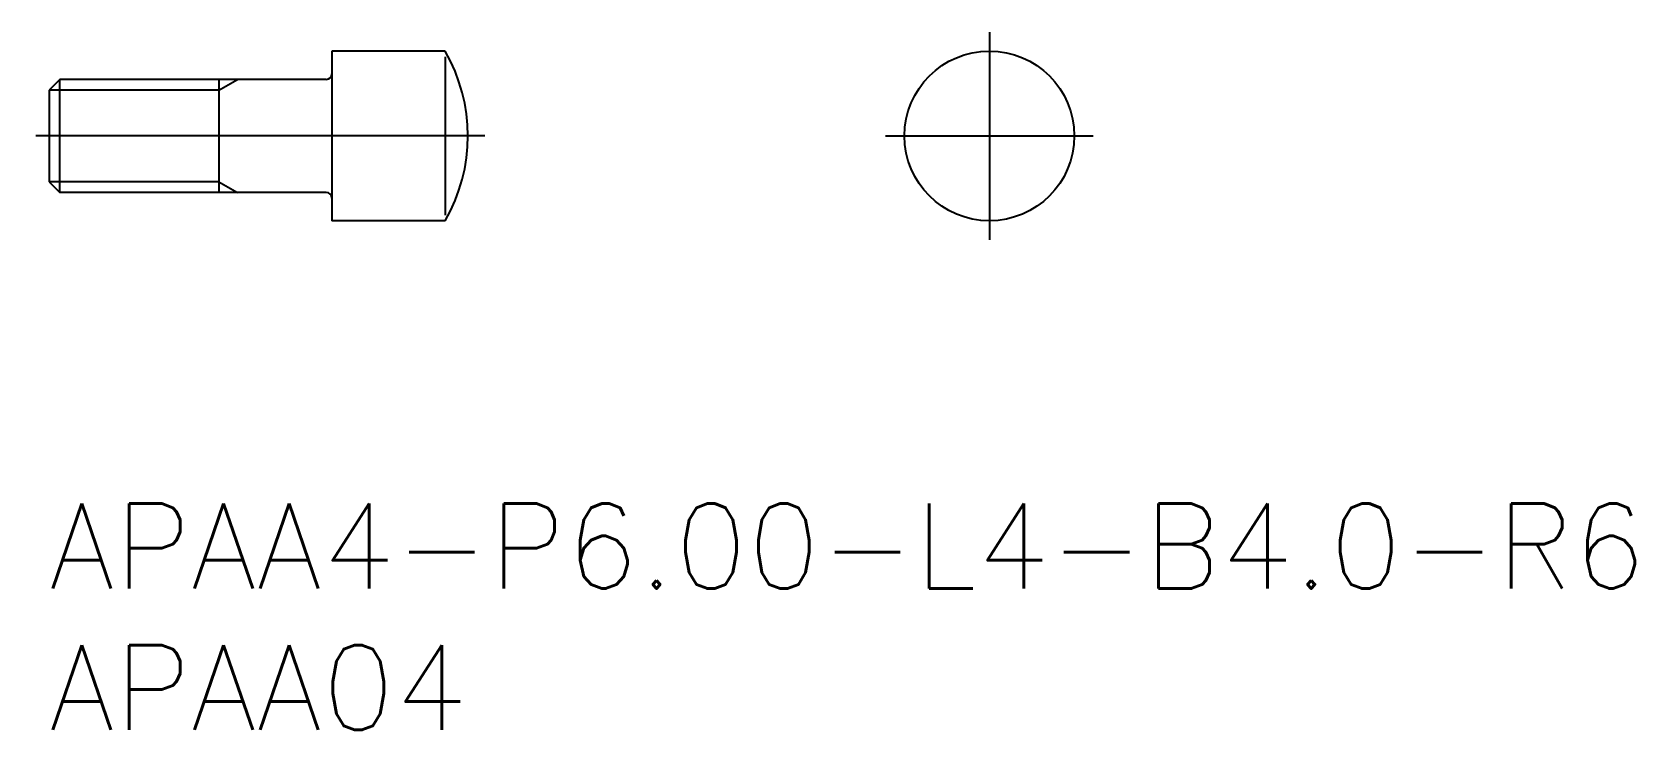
# Model space of a CAD drawing. Extents: x -0.6 to 56.1, y -8 to 16.7.
import ezdxf

# ---------------------------------------------------------------- set-up
doc = ezdxf.new("R2010")
doc.units = 0
doc.header["$LTSCALE"] = 0.5
doc.linetypes.add('CENTER', pattern=[50.8, 31.75, -6.35, 6.35, -6.35])
for name, color, linetype in [('MSM_CENTER', 1, 'CENTER'), ('MSM_CONTINUOUS', 7, 'CONTINUOUS'), ('MSM_NARROW', 5, 'CONTINUOUS'), ('MSM_PART_NUMBER', 7, 'CONTINUOUS')]:
    doc.layers.add(name, color=color, linetype=linetype)
doc.styles.get("Standard").update_dxf_attribs({"font": 'txt.shx', "height": 1, "bigfont": 'bigfont.shx'})

# ---------------------------------------------------------------- blocks, each defined once
blk = doc.blocks.new('*U11')
at = {"layer": 'MSM_PART_NUMBER'}
blk.add_text('APAA4-P6.00-L4-B4.0-R6', height=3, dxfattribs=at).set_placement((0, -3))
blk = doc.blocks.new('*U12')
at = {"layer": 'MSM_PART_NUMBER'}
blk.add_text('APAA04', height=3, dxfattribs=at).set_placement((0, -8))

msp = doc.modelspace()

# ---------------------------------------------------------------- linework, layer by layer
at = {"layer": 'MSM_CENTER'}
for p, q in [((33.238, 16.672), (33.238, 9.328)), ((15.405, 13), (-0.602, 13)), ((29.566, 13), (36.91, 13))]:
    msp.add_line(p, q, dxfattribs=at)
at = {"layer": 'MSM_CONTINUOUS'}
for p, q in [((10, 16), (10, 10)), ((14, 16), (10, 16)), ((0.379, 15), (0, 14.621)), ((9.8, 15), (0.379, 15)), ((0.379, 11), (0.379, 15)), ((6, 15), (6, 11)), ((0, 14.621), (0, 11.379)), ((0, 11.379), (0.379, 11)), ((9.8, 11), (0.379, 11)), ((14, 10), (10, 10))]:
    msp.add_line(p, q, dxfattribs=at)
msp.add_circle((33.238, 13), 3, dxfattribs=at)
for centre, radius, start, end in [((8.804, 13), 6, 330, 30), ((9.8, 15.2), 0.2, 270, 360), ((9.8, 10.8), 0.2, 0, 90)]:
    msp.add_arc(centre, radius, start, end, dxfattribs=at)
at = {"layer": 'MSM_NARROW'}
for p, q in [((14, 15.8), (14, 10.2)), ((6, 14.621), (6.656, 15)), ((6, 14.621), (0, 14.621)), ((6, 11.379), (0, 11.379)), ((6, 11.379), (6.656, 11))]:
    msp.add_line(p, q, dxfattribs=at)

# ---------------------------------------------------------------- block references
at = {"layer": 'MSM_CONTINUOUS'}
for name in ['*U11', '*U12']:
    msp.add_blockref(name, (0, 0), dxfattribs=at)

doc.saveas('drawing.dxf')
